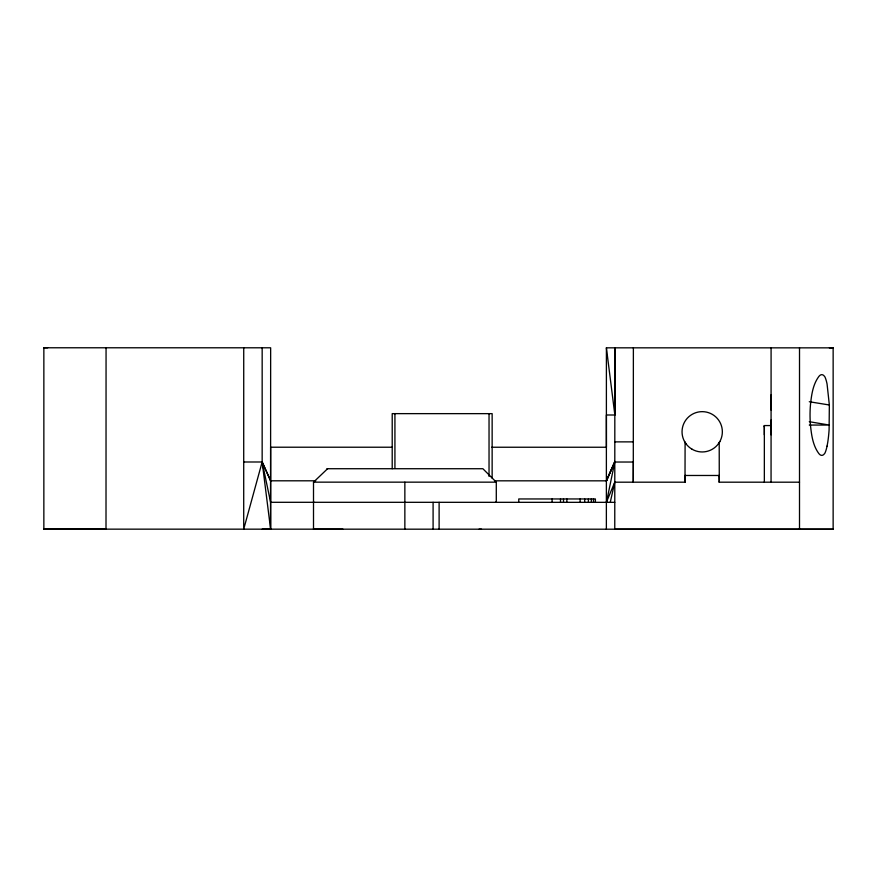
<?xml version="1.0" encoding="UTF-8"?>
<svg xmlns="http://www.w3.org/2000/svg" width="877" height="877" viewBox="0 0 877 877"><rect width="100%" height="100%" fill="white"/><g stroke="black" fill="none" stroke-linecap="round" stroke-linejoin="round"><path stroke-width="1.32" d="M106.062 347.785L106.007 529.16L43.85 529.149L43.861 347.774L47.643 347.774M243.729 347.796L243.707 529.171L262.157 461.993L262.168 347.796M327.592 468.724L313.506 482.153L313.506 529.171L342.918 529.182M392.205 468.724L392.216 413.637L492.15 413.648L492.14 478.14M394.924 468.208L394.924 413.637M404.856 529.182L404.856 482.164M433.095 529.193L433.095 502.313M439.114 529.193L439.114 502.313M489.037 476.397L489.037 413.648M326.924 468.724L482.887 468.735L496.294 482.164L496.294 502.324L495.56 502.324M518.756 502.313L518.756 498.958L595.395 498.958L595.395 502.324M552.104 502.313L552.104 498.958M560.502 502.313L560.502 498.958M563.505 502.313L563.505 498.958M566.86 502.313L566.86 498.958M580.135 502.324L580.135 498.958M584.696 502.324L584.696 498.958M588.39 502.324L588.39 498.958M591.339 502.324L591.339 498.958M593.488 502.324L593.488 498.958M606.369 529.204L606.402 347.829L833.15 347.851L833.139 529.226L614.766 529.204L614.865 347.829L614.865 414.996L606.402 414.996L606.424 447.248L491.745 447.237M633.38 347.829L633.282 482.186L633.358 461.335M685.101 475.466L685.003 482.186L685.101 442.414M719.129 475.477L719.272 482.197L719.206 442.523M764.349 482.197L764.349 425.564L771.069 425.564L771.069 424.72L771.069 425.564M771.091 347.84L771.058 482.197M799.506 529.226L799.517 347.851M614.854 461.335L606.391 480.837L614.843 462.026M764.349 426.858L764.36 425.564L764.349 434.817M771.015 434.817L771.058 420.028M771.026 394.902L771.026 410.008M827.055 446.108L827.691 442.644A40.276 6.852 -90 0 0 829.094 429.873L829.346 404.988L827.055 383.94A41.12 6.994 -90 0 0 824.775 376.661L823.624 375.389A42.699 10.14 -90 0 0 818.723 376.65C812.782 384.795 811.477 395.231 810.447 404.988A38.522 11.686 -90 0 0 810.447 425.06C811.477 434.817 812.771 445.253 818.723 453.398A42.699 10.14 -90 0 0 823.613 454.648L824.764 453.398A41.12 6.994 -90 0 0 827.055 446.108M606.467 502.324L614.777 462.026L633.358 462.026M610.26 502.335L614.766 482.186L685.101 482.186M606.906 479.675L606.467 480.837L494.858 480.826M606.358 502.335L614.766 482.186M606.413 480.837L614.777 462.026M718.493 443.652L719.853 441.515M243.718 461.993L262.19 461.993L270.631 480.804L315.731 480.804M829.39 347.851L833.15 347.851M43.861 347.774L270.653 347.796L270.587 529.171L262.201 529.171M809.285 425.06L829.346 425.06L809.285 421.705M614.854 441.876L633.369 441.876M392.315 447.226L270.631 447.215L270.598 529.171L262.157 461.993L270.62 480.804M685.003 475.477L719.272 475.477M313.506 482.153L496.294 482.164M719.129 482.186L799.506 482.197M314.043 502.302L270.598 502.302L262.157 461.993M614.766 502.335L313.506 502.302M43.85 529.149L833.139 529.226M479.061 529.193L481.484 529.193M809.285 401.743L829.346 404.988M684.531 441.515L685.88 443.652M606.402 347.829L614.865 414.996M692.117 449.254A20.149 20.149 0 0 0 722.352 431.802A20.149 20.149 0 0 0 692.128 414.35A20.149 20.149 0 0 0 692.117 449.254"/></g></svg>
